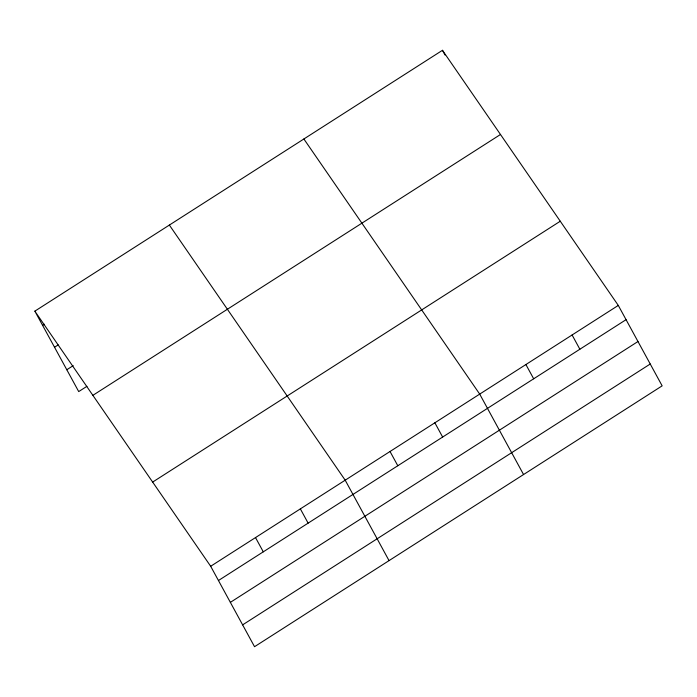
<?xml version="1.0" encoding="UTF-8"?>
<svg xmlns="http://www.w3.org/2000/svg" width="697" height="697" viewBox="0 0 697 697"><rect width="100%" height="100%" fill="white"/><g stroke="black" fill="none" stroke-linecap="round" stroke-linejoin="round"><path stroke-width="1.05" d="M34.85 311.15L442.464 50.297L618.291 305.417L662.15 385.85L254.536 646.703L210.677 566.269L34.85 311.15L78.709 391.583L86.942 386.312M42.622 325.403L44.451 324.227M54.532 347.245L58.191 344.902M66.799 369.741L73.202 365.646M92.875 395.338L500.49 134.486M152.652 482.08L560.275 221.228M210.677 566.269L618.291 305.417M218.449 580.523L626.063 319.67M230.358 602.365L637.973 341.513M242.626 624.861L650.24 364.008M303.875 138.982L479.702 394.101L523.56 474.544M169.362 225.07L345.189 480.181L389.048 560.623M442.464 50.297L445.052 55.046M572.098 334.978L579.869 349.232M525.904 364.54L533.675 378.793M434.867 422.8L442.639 437.054M390.032 451.49L397.804 465.744M300.355 508.88L308.126 523.133M255.511 537.57L263.283 551.824"/></g></svg>
